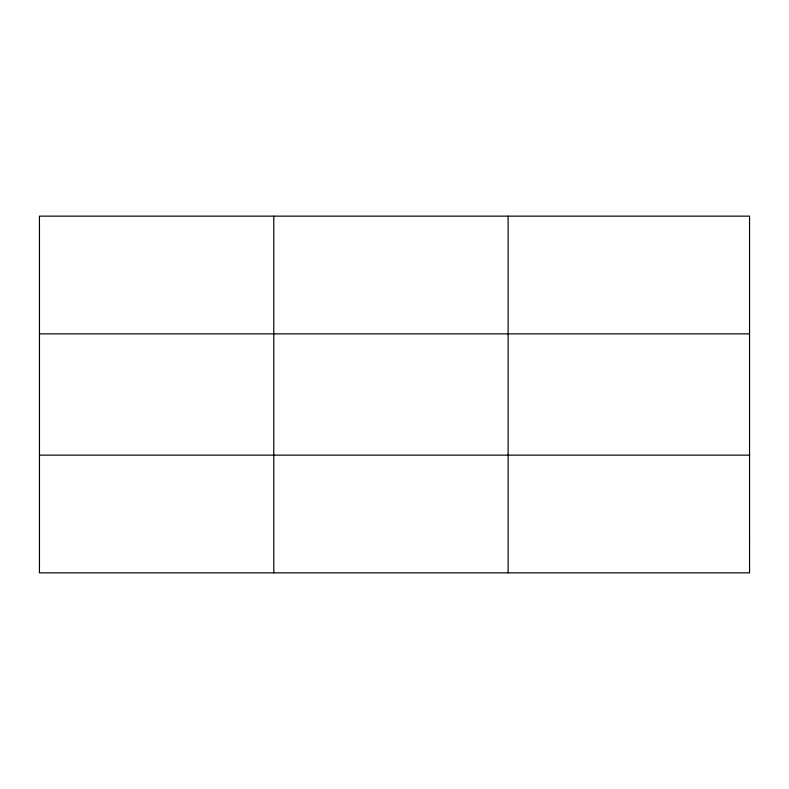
<?xml version="1.0" encoding="UTF-8"?>
<svg xmlns="http://www.w3.org/2000/svg" width="789" height="789" viewBox="0 0 789 789"><rect width="100%" height="100%" fill="white"/><g stroke="black" fill="none" stroke-linecap="round" stroke-linejoin="round"><path stroke-width="1.18" d="M273.783 572.853L273.783 216.147M508.116 572.853L508.116 216.147M39.45 333.865L749.55 333.865M39.45 455.135L749.55 455.135M749.55 543.424L749.55 572.853L39.45 572.853L39.45 216.147L749.55 216.147L749.55 543.424"/></g></svg>
